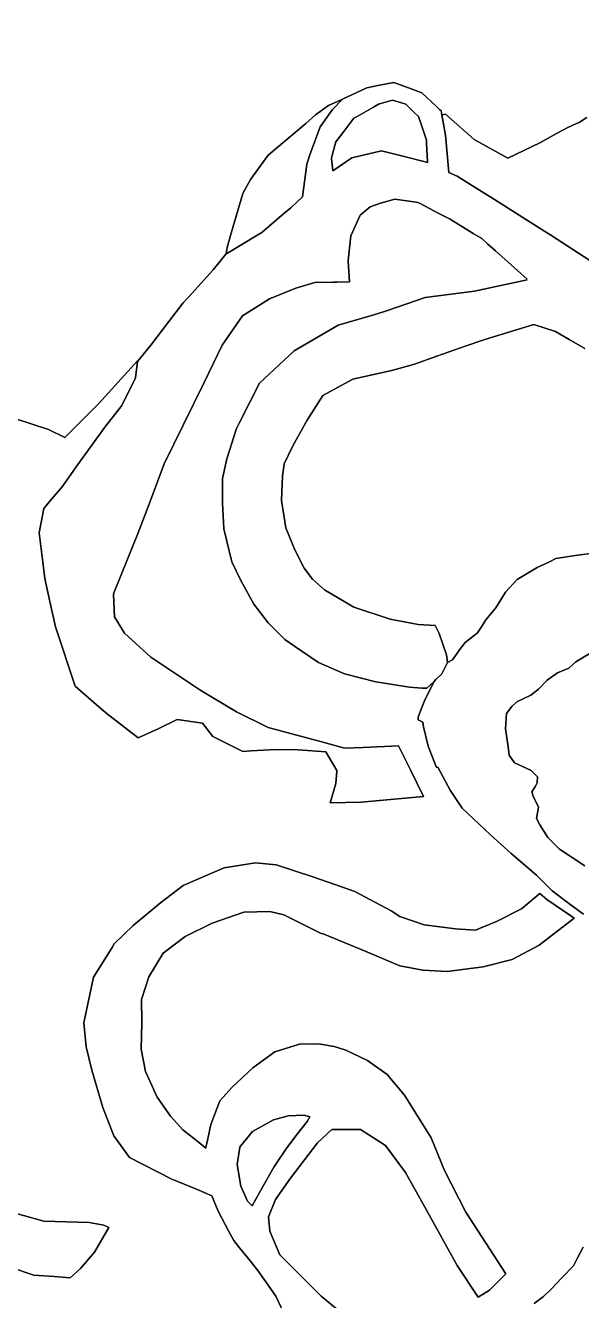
# Model space of a CAD drawing. Header units: inches. Extents: x 288635 to 1232953, y 676945 to 1655780.
# Drawn here: x 506323 to 517780, y 1330054 to 1356307 of the extents above; entities that cross this region are included whole.
import ezdxf

# ---------------------------------------------------------------- set-up
doc = ezdxf.new("R2010")
doc.units = ezdxf.units.IN
doc.header["$MEASUREMENT"] = 0
doc.layers.add('Images', color=7, linetype='Continuous')
picture_1 = doc.add_image_def('image5.jpg', size_in_pixel=(2644, 3704))
picture_2 = doc.add_image_def('image6.jpg', size_in_pixel=(2592, 3907))

msp = doc.modelspace()

# ---------------------------------------------------------------- linework, layer by layer
at = {"color": 1}
for points in [[(517887.8205, 1354412.7387), (517728.6605, 1354309.9623), (517674.0512, 1354286.1758), (517484.1425, 1354203.4564), (517395.3884, 1354153.9589), (517275.1836, 1354086.9217), (516919.6475, 1353889.4017), (516262.9744, 1353574.6073), (515570.9922, 1353962.2982), (515508.6058, 1354016.929), (515157.4138, 1354324.4621), (514976.0136, 1354483.3112), (514902.2124, 1354465.7014), (514886.9818, 1354547.7941), (514862.5667, 1354571.1776), (514783.4215, 1354646.9786), (514491.3209, 1354920.0292), (514267.687, 1355003.5847), (513913.4697, 1355135.9296), (513620.3308, 1355075.9694), (513354.6686, 1355021.6294), (512853.0701, 1354789.8439), (512829.1923, 1354778.8101), (512565.5606, 1354656.9876), (512300.869, 1354467.9222), (512096.1976, 1354288.2107), (511840.6899, 1354072.8559), (511325.8395, 1353638.9141), (510960.7138, 1353138.8506), (510798.9409, 1352850.4729), (510560.705, 1352029.6922), (510475.2358, 1351735.2301), (510456.0524, 1351615.2474), (510453.6672, 1351600.3288), (510189.6637, 1351273.4201), (509687.0874, 1350723.456), (509645.6694, 1350678.1328), (509570.8768, 1350598.2943), (509275.7852, 1350209.3099), (508903.2049, 1349723.9281), (508627.3562, 1349389.5413), (508625.7826, 1349387.8056), (508627.3562, 1349403.0222), (507825.5892, 1348518.6745), (507130.0907, 1347827.0301), (506799.3609, 1347985.7804), (506144.5158, 1348204.0621)], [(517845.9097, 1349659.3784), (517528.1338, 1349843.3539), (517242.6585, 1350008.6291), (516798.1576, 1350151.5044), (515784.9539, 1349843.3539), (515382.5072, 1349703.6155), (514797.9036, 1349500.6281), (514340.3103, 1349337.2019), (513869.7746, 1349203.9853), (513282.8318, 1349072.5802), (513067.5251, 1349024.3772), (512448.3989, 1348691.0015), (512125.535, 1348180.6682), (512100.0777, 1348135.2945), (511828.1045, 1347650.545), (511655.7191, 1347278.2247), (511621.8523, 1347028.4575), (511600.6856, 1346528.9232), (511685.3525, 1345965.8887), (511871.6195, 1345512.9212), (512062.1199, 1345136.1537), (512235.6869, 1344907.5533), (512485.4541, 1344687.4195), (513086.5886, 1344327.5855), (513840.1234, 1344086.285), (514415.8579, 1343976.2181), (514762.9919, 1343950.818), (514847.6588, 1343789.951), (515000.0591, 1343349.6835), (515021.2258, 1343188.8165), (514898.4589, 1342960.2161), (514779.5855, 1342838.2144), (514737.5919, 1342795.1157), (514593.6583, 1342663.8821), (514487.8247, 1342663.8821), (514233.8242, 1342680.8155), (513539.5562, 1342790.8824), (512896.0882, 1342960.2161), (512362.6871, 1343188.8165), (511998.6197, 1343438.5837), (511664.1857, 1343662.9508), (511321.2851, 1344010.0848), (511024.9511, 1344395.3189), (510762.4839, 1344877.9199), (510571.9836, 1345263.154), (510406.8832, 1345944.722), (510381.4832, 1346469.6564), (510381.4832, 1346981.8908), (510470.3834, 1347384.0582), (510671.6704, 1348011.5682), (510734.6283, 1348135.2945), (511146.6463, 1348945.002), (511861.0227, 1349611.7533), (512765.8995, 1350135.6294), (513450.0915, 1350338.7489), (513698.1322, 1350412.386), (513781.9015, 1350437.255), (514559.7781, 1350707.1305), (515575.7801, 1350834.1308), (516660.5643, 1351072.781), (516648.4175, 1351083.5896), (516660.5643, 1351086.2619), (516005.3669, 1351669.2765), (515843.0652, 1351813.6975), (515723.9374, 1351919.7011), (515546.8869, 1352027.6588), (515073.0611, 1352316.5769), (514838.7232, 1352439.3253), (514458.1292, 1352638.6841), (514406.3098, 1352665.8276), (514327.2347, 1352676.3709), (513930.0588, 1352729.3277), (513636.3707, 1352649.9525), (513422.0578, 1352570.5774), (513215.6824, 1352403.8895), (513025.182, 1351975.2637), (512969.6194, 1351467.2627), (512970.217, 1351459.2458), (512969.6194, 1351453.7818), (513001.4714, 1351026.4945), (512739.57, 1351022.2166), (512668.1702, 1351021.0504), (512286.993, 1351014.8243), (511896.2909, 1350901.4942), (511895.3708, 1350901.1127), (511353.8939, 1350676.5979), (510791.6532, 1350326.0243), (510374.9337, 1349724.096), (509996.5221, 1348940.2434), (509996.5177, 1348940.2344), (509581.3527, 1348092.1836), (509183.2799, 1347279.0468), (508896.5798, 1346528.1654), (508641.9094, 1345861.1716), (508438.6717, 1345353.0774), (508139.2, 1344604.3983), (508139.7332, 1344592.2504), (508139.2, 1344590.9174), (508159.4848, 1344128.7775), (508365.8602, 1343795.4019), (508906.8272, 1343297.9054), (509933.0824, 1342617.1779), (510601.7126, 1342218.6566), (510673.0315, 1342176.1486), (511323.9078, 1341853.3563), (512477.4934, 1341541.1474), (512895.5359, 1341424.7305), (513283.471, 1341442.2106), (514011.1979, 1341475.0014), (514253.511, 1340980.4848), (514523.4561, 1340429.5765), (513841.2692, 1340368.0679), (513238.613, 1340313.73), (512597.1974, 1340303.2149), (512720.0286, 1340702.4165), (512741.1953, 1340956.417), (512740.2067, 1340958.0347), (512741.1953, 1340969.8979), (512508.3615, 1341350.8987), (511943.9125, 1341394.3178), (511475.6108, 1341401.9139), (510975.6212, 1341371.794), (510804.4415, 1341361.482), (510180.0235, 1341668.3993), (509968.3564, 1341943.5665), (509449.7721, 1342017.65), (509058.188, 1341827.1496), (508645.4371, 1341636.6493), (508132.5444, 1342035.5658), (507978.6858, 1342155.2336), (507781.2404, 1342326.353), (507343.6845, 1342705.5681), (506941.0571, 1343924.2537), (506824.5892, 1344445.8271), (506719.2666, 1344917.4892), (506678.1454, 1345253.9353), (506603.8472, 1345861.83), (506698.0999, 1346364.5112), (506826.8199, 1346514.6845), (507079.1007, 1346809.0121), (507222.6648, 1347013.2371), (507400.0444, 1347265.5659), (507508.0478, 1347419.2046), (507954.9879, 1348035.5917), (508306.7698, 1348481.1821), (508592.5204, 1349052.6832), (508627.3562, 1349389.5413), (508903.2049, 1349723.9281), (509275.7852, 1350209.3099), (509570.8768, 1350598.2943), (509645.6694, 1350678.1328), (509687.0874, 1350723.456), (510189.6637, 1351273.4201), (510453.6672, 1351600.3288), (511109.7126, 1351995.7488), (511196.0256, 1352047.7725), (511649.1126, 1352436.1328), (511788.6934, 1352555.7736), (512032.1106, 1352778.024), (512058.425, 1352988.5389), (512116.7774, 1353455.3587), (512184.4873, 1353642.8632), (512391.9446, 1354217.3602), (512645.9451, 1354577.1943), (512853.0701, 1354789.8439), (513354.6686, 1355021.6294), (513620.3308, 1355075.9694), (513913.4697, 1355135.9296), (514267.687, 1355003.5847), (514491.3209, 1354920.0292), (514491.3209, 1354920.0292), (514783.4215, 1354646.9786), (514862.5667, 1354571.1776), (514886.9818, 1354547.7941), (514902.2124, 1354465.7014), (514979.9606, 1354046.6413), (515046.8456, 1353282.2406), (515215.9364, 1353207.9728), (515567.0306, 1352988.5389), (515843.0652, 1352816.0173), (515914.4378, 1352771.4094), (517001.8775, 1352080.8455), (517123.9007, 1352001.8305), (517970.2544, 1351453.7818)], [(517970.2544, 1351453.7818), (517123.9007, 1352001.8305), (517001.8775, 1352080.8455), (515914.4378, 1352771.4094), (515843.0652, 1352816.0173), (515567.0306, 1352988.5389), (515215.9364, 1353207.9728), (515046.8456, 1353282.2406), (514979.9606, 1354046.6413), (514902.2124, 1354465.7014), (514976.0136, 1354483.3112), (515157.4138, 1354324.4621), (515508.6058, 1354016.929), (515570.9922, 1353962.2982), (516262.9744, 1353574.6073), (516919.6475, 1353889.4017), (517275.1836, 1354086.9217), (517395.3884, 1354153.9589), (517484.1425, 1354203.4564), (517674.0512, 1354286.1758), (517728.6605, 1354309.9623), (517887.8205, 1354412.7387)], [(506144.5158, 1348204.0621), (506799.3609, 1347985.7804), (507130.0907, 1347827.0301), (507825.5892, 1348518.6745), (508627.3562, 1349403.0222), (508625.7826, 1349387.8056), (508627.3562, 1349389.5413), (508592.5204, 1349052.6832), (508306.7698, 1348481.1821), (507954.9879, 1348035.5917), (507508.0478, 1347419.2046), (507400.0444, 1347265.5659), (507222.6648, 1347013.2371), (507079.1007, 1346809.0121), (506826.8199, 1346514.6845), (506698.0999, 1346364.5112), (506603.8472, 1345861.83), (506678.1454, 1345253.9353), (506719.2666, 1344917.4892), (506824.5892, 1344445.8271), (506941.0571, 1343924.2537), (507343.6845, 1342705.5681), (507781.2404, 1342326.353), (507978.6858, 1342155.2336), (508132.5444, 1342035.5658), (508645.4371, 1341636.6493), (509058.188, 1341827.1496), (509449.7721, 1342017.65), (509968.3564, 1341943.5665), (510180.0235, 1341668.3993), (510804.4415, 1341361.482), (510975.6212, 1341371.794), (511475.6108, 1341401.9139), (511943.9125, 1341394.3178), (512508.3615, 1341350.8987), (512741.1953, 1340969.8979), (512740.2067, 1340958.0347), (512741.1953, 1340956.417), (512720.0286, 1340702.4165), (512597.1974, 1340303.2149), (513238.613, 1340313.73), (513841.2692, 1340368.0679), (514523.4561, 1340429.5765), (514253.511, 1340980.4848), (514011.1979, 1341475.0014), (513283.471, 1341442.2106), (512895.5359, 1341424.7305), (512477.4934, 1341541.1474), (511323.9078, 1341853.3563), (510673.0315, 1342176.1486), (510601.7126, 1342218.6566), (509933.0824, 1342617.1779), (508906.8272, 1343297.9054), (508365.8602, 1343795.4019), (508159.4848, 1344128.7775), (508139.2, 1344590.9174), (508139.7332, 1344592.2504), (508139.2, 1344604.3983), (508438.6717, 1345353.0774), (508641.9094, 1345861.1716), (508896.5798, 1346528.1654), (509183.2799, 1347279.0468), (509581.3527, 1348092.1836), (509996.5177, 1348940.2344), (509996.5221, 1348940.2434), (510374.9337, 1349724.096), (510791.6532, 1350326.0243), (511353.8939, 1350676.5979), (511895.3708, 1350901.1127), (511896.2909, 1350901.4942), (512286.993, 1351014.8243), (512668.1702, 1351021.0504), (512739.57, 1351022.2166), (513001.4714, 1351026.4945), (512969.6194, 1351453.7818), (512970.217, 1351459.2458), (512969.6194, 1351467.2627), (513025.182, 1351975.2637), (513215.6824, 1352403.8895), (513422.0578, 1352570.5774), (513636.3707, 1352649.9525), (513930.0588, 1352729.3277), (514327.2347, 1352676.3709), (514406.3098, 1352665.8276), (514458.1292, 1352638.6841), (514838.7232, 1352439.3253), (515073.0611, 1352316.5769), (515546.8869, 1352027.6588), (515723.9374, 1351919.7011), (515843.0652, 1351813.6975), (516005.3669, 1351669.2765), (516660.5643, 1351086.2619), (516648.4175, 1351083.5896), (516660.5643, 1351072.781), (515575.7801, 1350834.1308), (514559.7781, 1350707.1305), (513781.9015, 1350437.255), (513698.1322, 1350412.386), (513450.0915, 1350338.7489), (512765.8995, 1350135.6294), (511861.0227, 1349611.7533), (511146.6463, 1348945.002), (510734.6283, 1348135.2945), (510671.6704, 1348011.5682), (510470.3834, 1347384.0582), (510381.4832, 1346981.8908), (510381.4832, 1346469.6564), (510406.8832, 1345944.722), (510571.9836, 1345263.154), (510762.4839, 1344877.9199), (511024.9511, 1344395.3189), (511321.2851, 1344010.0848), (511664.1857, 1343662.9508), (511998.6197, 1343438.5837), (512362.6871, 1343188.8165), (512896.0882, 1342960.2161), (513539.5562, 1342790.8824), (514233.8242, 1342680.8155), (514487.8247, 1342663.8821), (514593.6583, 1342663.8821), (514737.5919, 1342795.1157), (514542.8582, 1342401.4149), (514462.4247, 1342198.2145), (514411.6246, 1342062.7476), (514411.6246, 1342007.7142), (514508.3513, 1341959.3961), (514525.9248, 1341868.0139), (514623.2917, 1341470.0797), (514792.6253, 1341029.8122), (514822.1288, 1341038.3505), (515072.0259, 1340559.9113), (515321.7931, 1340191.6105), (515905.9942, 1339645.5094), (516329.3284, 1339260.2753), (516850.0295, 1338811.5411), (517171.7634, 1338489.8071), (517535.8308, 1338214.6399), (517823.6981, 1338007.2062)], [(518060.7652, 1345446.246), (517658.5977, 1345395.4459), (517247.9636, 1345331.9458), (517120.9633, 1345264.2123), (516866.9628, 1345149.9121), (516452.0953, 1344900.1449), (516210.7948, 1344636.6194), (516011.8278, 1344319.1188), (515808.6274, 1344069.3516), (515702.7938, 1343904.2513), (515639.2937, 1343798.4177), (515385.2932, 1343603.684), (515287.9263, 1343480.9171), (515118.5927, 1343243.85), (515021.2258, 1343188.8165), (515000.0591, 1343349.6835), (514847.6588, 1343789.951), (514762.9919, 1343950.818), (514415.8579, 1343976.2181), (513840.1234, 1344086.285), (513086.5886, 1344327.5855), (512485.4541, 1344687.4195), (512235.6869, 1344907.5533), (512062.1199, 1345136.1537), (511871.6195, 1345512.9212), (511685.3525, 1345965.8887), (511600.6856, 1346528.9232), (511621.8523, 1347028.4575), (511655.7191, 1347278.2247), (511828.1045, 1347650.545), (512100.0777, 1348135.2945), (512125.535, 1348180.6682), (512448.3989, 1348691.0015), (513067.5251, 1349024.3772), (513282.8318, 1349072.5802), (513869.7746, 1349203.9853), (514340.3103, 1349337.2019), (514797.9036, 1349500.6281), (515382.5072, 1349703.6155), (515784.9539, 1349843.3539), (516798.1576, 1350151.5044), (517242.6585, 1350008.6291), (517528.1338, 1349843.3539), (517845.9097, 1349659.3784)], [(517849.0981, 1339006.2748), (517328.3971, 1339349.1755), (517082.8633, 1339590.476), (516921.9963, 1339848.7098), (516850.0295, 1339979.9434), (516892.3629, 1340212.7772), (516782.296, 1340437.1443), (516756.8959, 1340530.2779), (516828.8627, 1340644.5781), (516866.9628, 1340716.5449), (516871.1962, 1340839.3118), (516739.9626, 1340966.3121), (516536.7622, 1341063.6789), (516401.2952, 1341122.9457), (516286.995, 1341283.8127), (516270.0616, 1341457.3797), (516210.7948, 1341825.6805), (516236.1949, 1342138.9477), (516342.0284, 1342287.1147), (516443.6286, 1342380.2482), (516735.7292, 1342519.9485), (516892.3629, 1342642.7154), (517074.3966, 1342824.7491), (517281.8303, 1342981.3828), (517518.8975, 1343074.5163), (517662.8311, 1343206.8082), (517937.9983, 1343367.6752)], [(511638.8278, 1329807.2509), (511480.0775, 1330145.9183), (511371.9248, 1330300.4222), (511109.6601, 1330675.086), (510896.4163, 1330938.2379), (510733.4648, 1331139.327), (510612.2424, 1331288.9205), (510515.1231, 1331473.4472), (510294.7418, 1331892.1717), (510162.471, 1332212.0854), (509844.9704, 1332344.3773), (509339.3915, 1332549.5397), (509339.3818, 1332549.5436), (509339.3717, 1332549.5477), (508469.1343, 1332995.2536), (508146.342, 1333445.0462), (507914.0942, 1334027.703), (507692.0164, 1334796.3042), (507572.7726, 1335274.1439), (507521.9241, 1335773.3842), (507723.0078, 1336710.011), (508106.0778, 1337324.8147), (508151.6337, 1337397.9291), (508543.2178, 1337778.9298), (509104.1356, 1338244.5974), (509569.8032, 1338599.1398), (510077.8042, 1338816.0986), (510416.4715, 1338964.2656), (511062.0562, 1339064.8074), (511490.682, 1339022.474), (512263.9102, 1338768.3881), (512263.9137, 1338768.3869), (513107.9177, 1338472.5682), (513857.0899, 1338077.5413), (513857.0899, 1338077.5413), (514035.9788, 1337964.1386), (514538.6881, 1337789.5132), (515184.2728, 1337704.8464), (515597.0236, 1337678.388), (516041.5245, 1337863.5967), (516544.2338, 1338117.5972), (516919.9429, 1338435.0978), (517068.1099, 1338313.3893), (517556.9687, 1337976.7223), (517629.0276, 1337927.0968), (516909.3595, 1337371.4707), (516348.4417, 1337075.1368), (515750.4822, 1336926.9698), (515009.6474, 1336826.4279), (514506.9381, 1336858.178), (514035.9788, 1336948.1365), (513321.6024, 1337244.4704), (512455.1209, 1337600.7663), (512413.8458, 1337613.4663), (511647.2923, 1337996.2974), (511358.3901, 1338064.6804), (510818.639, 1338048.8054), (510167.7627, 1337826.5549), (509612.1366, 1337551.3877), (509162.344, 1337207.4287), (508866.0101, 1336715.3027), (508712.5515, 1336249.6351), (508717.8432, 1335778.6758), (508707.2598, 1335228.3414), (508797.2183, 1334767.9655), (509035.3438, 1334244.0894), (509310.511, 1333847.2137), (509564.5115, 1333566.7548), (509879.9957, 1333319.617), (510041.1014, 1333193.4132), (510040.7413, 1333204.5077), (510079.082, 1333382.7921), (510142.3415, 1333676.9486), (510325.2219, 1334164.6296), (510584.3024, 1334449.1102), (511005.9432, 1334845.351), (511463.1441, 1335175.5516), (511966.0651, 1335333.032), (512362.3059, 1335338.112), (512682.3466, 1335287.3119), (512921.1071, 1335206.0317), (513373.228, 1334992.6713), (513774.5488, 1334708.1907), (514135.2295, 1334281.4699), (514683.8706, 1333402.6281), (514953.1111, 1332732.0668), (515395.072, 1331873.545), (516223.1137, 1330603.5425), (515883.1488, 1330263.5777), (515649.0725, 1330126.0215), (515217.2717, 1330776.2628), (514577.1904, 1331929.4252), (514150.4695, 1332691.4267), (513744.0687, 1333245.1478), (513225.9077, 1333575.3484), (512631.5465, 1333575.3484), (512336.9059, 1333301.0279), (511783.1848, 1332574.5864), (511473.3042, 1332132.6256), (511331.0639, 1331777.0248), (511356.4639, 1331482.3843), (511564.7443, 1330994.7033), (512418.1861, 1330146.3416), (513002.3872, 1329663.7406)], [(513002.3872, 1329663.7406), (512418.1861, 1330146.3416), (511564.7443, 1330994.7033), (511356.4639, 1331482.3843), (511331.0639, 1331777.0248), (511473.3042, 1332132.6256), (511783.1848, 1332574.5864), (512336.9059, 1333301.0279), (512631.5465, 1333575.3484), (513225.9077, 1333575.3484), (513744.0687, 1333245.1478), (514150.4695, 1332691.4267), (514577.1904, 1331929.4252), (515217.2717, 1330776.2628), (515649.0725, 1330126.0215), (515883.1488, 1330263.5777), (516223.1137, 1330603.5425), (515395.072, 1331873.545), (514953.1111, 1332732.0668), (514683.8706, 1333402.6281), (514135.2295, 1334281.4699), (513774.5488, 1334708.1907), (513373.228, 1334992.6713), (512921.1071, 1335206.0317), (512682.3466, 1335287.3119), (512362.3059, 1335338.112), (511966.0651, 1335333.032), (511463.1441, 1335175.5516), (511005.9432, 1334845.351), (510584.3024, 1334449.1102), (510325.2219, 1334164.6296), (510142.3415, 1333676.9486), (510079.082, 1333382.7921), (510040.7413, 1333204.5077), (510041.1014, 1333193.4132), (509879.9957, 1333319.617), (509564.5115, 1333566.7548), (509310.511, 1333847.2137), (509035.3438, 1334244.0894), (508797.2183, 1334767.9655), (508707.2598, 1335228.3414), (508717.8432, 1335778.6758), (508712.5515, 1336249.6351), (508866.0101, 1336715.3027), (509162.344, 1337207.4287), (509612.1366, 1337551.3877), (510167.7627, 1337826.5549), (510818.639, 1338048.8054), (511358.3901, 1338064.6804), (511647.2923, 1337996.2974), (512413.8458, 1337613.4663), (512455.1209, 1337600.7663), (513321.6024, 1337244.4704), (514035.9788, 1336948.1365), (514506.9381, 1336858.178), (515009.6474, 1336826.4279), (515750.4822, 1336926.9698), (516348.4417, 1337075.1368), (516909.3595, 1337371.4707), (517629.0276, 1337927.0968), (517556.9687, 1337976.7223), (517068.1099, 1338313.3893), (516919.9429, 1338435.0978), (516544.2338, 1338117.5972), (516041.5245, 1337863.5967), (515597.0236, 1337678.388), (515184.2728, 1337704.8464), (514538.6881, 1337789.5132), (514035.9788, 1337964.1386), (513857.0899, 1338077.5413), (513107.9177, 1338472.5682), (512263.9137, 1338768.3869), (512263.9102, 1338768.3881), (511490.682, 1339022.474), (511062.0562, 1339064.8074), (510416.4715, 1338964.2656), (510077.8042, 1338816.0986), (509569.8032, 1338599.1398), (509104.1356, 1338244.5974), (508543.2178, 1337778.9298), (508151.6337, 1337397.9291), (508106.0778, 1337324.8147), (507723.0078, 1336710.011), (507521.9241, 1335773.3842), (507572.7726, 1335274.1439), (507692.0164, 1334796.3042), (507914.0942, 1334027.703), (508146.342, 1333445.0462), (508469.1343, 1332995.2536), (509339.3717, 1332549.5477), (509339.3818, 1332549.5436), (509339.3915, 1332549.5397), (509844.9704, 1332344.3773), (510162.471, 1332212.0854), (510294.7418, 1331892.1717), (510515.1231, 1331473.4472), (510612.2424, 1331288.9205), (510733.4648, 1331139.327), (510896.4163, 1330938.2379), (511109.6601, 1330675.086), (511371.9248, 1330300.4222), (511480.0775, 1330145.9183), (511638.8278, 1329807.2509)], [(506156.3503, 1331838.1437), (506699.9114, 1331685.7434), (507634.6333, 1331660.3434), (507934.3539, 1331604.4633), (508041.0341, 1331558.7432), (507743.7429, 1331047.4347), (507453.6746, 1330713.1458), (507453.6746, 1330713.1458), (507243.4725, 1330517.3411), (506913.2718, 1330547.8211), (506496.711, 1330573.2212), (506009.03, 1330740.8615)], [(506009.03, 1330740.8615), (506496.711, 1330573.2212), (506913.2718, 1330547.8211), (507243.4725, 1330517.3411), (507453.6746, 1330713.1458), (507743.7429, 1331047.4347), (508041.0341, 1331558.7432), (507934.3539, 1331604.4633), (507634.6333, 1331660.3434), (506699.9114, 1331685.7434), (506156.3503, 1331838.1437)], [(517810.998, 1331149.1924), (517692.4645, 1330916.3586), (517616.2643, 1330768.1917), (517370.7305, 1330518.4245), (517163.2967, 1330294.0574), (516993.9631, 1330137.4237), (516803.4627, 1329993.4901)]]:
    msp.add_lwpolyline(points, dxfattribs=at)
for points in [[(511109.7126, 1351995.7488), (510453.6672, 1351600.3288), (510456.0524, 1351615.2474), (510475.2358, 1351735.2301), (510560.705, 1352029.6922), (510798.9409, 1352850.4729), (510960.7138, 1353138.8506), (511325.8395, 1353638.9141), (511840.6899, 1354072.8559), (512096.1976, 1354288.2107), (512300.869, 1354467.9222), (512565.5606, 1354656.9876), (512829.1923, 1354778.8101), (512853.0701, 1354789.8439), (512645.9451, 1354577.1943), (512391.9446, 1354217.3602), (512184.4873, 1353642.8632), (512116.7774, 1353455.3587), (512058.425, 1352988.5389), (512032.1106, 1352778.024), (511788.6934, 1352555.7736), (511649.1126, 1352436.1328), (511196.0256, 1352047.7725), (511109.7126, 1351995.7488)], [(512624.7784, 1353571.7756), (512654.1982, 1353315.0821), (513048.9946, 1353581.036), (513660.1833, 1353723.9113), (514150.3885, 1353606.0735), (514530.1313, 1353506.4522), (514603.8657, 1353487.1088), (514603.2156, 1353500.7602), (514603.8657, 1353500.5897), (514585.7332, 1353881.3718), (514582.699, 1353945.0905), (514487.4627, 1354237.1485), (514423.9487, 1354431.9249), (514334.018, 1354518.2584), (514159.3648, 1354685.9254), (514070.2432, 1354713.3475), (513884.1976, 1354770.5922), (513786.2814, 1354741.58), (513598.447, 1354685.9254), (513490.1623, 1354625.0152), (513154.6103, 1354436.2672), (513090.446, 1354400.1748), (512861.3779, 1354099.1139), (512720.0286, 1353913.3405), (512624.7784, 1353585.2565), (512625.8861, 1353575.5912), (512624.7784, 1353571.7756)], [(514585.7332, 1353881.3718), (514603.8657, 1353500.5897), (514603.2156, 1353500.7602), (514603.8657, 1353487.1088), (514530.1313, 1353506.4522), (514150.3885, 1353606.0735), (513660.1833, 1353723.9113), (513048.9946, 1353581.036), (512654.1982, 1353315.0821), (512624.7784, 1353571.7756), (512625.8861, 1353575.5912), (512624.7784, 1353585.2565), (512720.0286, 1353913.3405), (512861.3779, 1354099.1139), (513090.446, 1354400.1748), (513154.6103, 1354436.2672), (513490.1623, 1354625.0152), (513598.447, 1354685.9254), (513786.2814, 1354741.58), (513884.1976, 1354770.5922), (514070.2432, 1354713.3475), (514159.3648, 1354685.9254), (514334.018, 1354518.2584), (514423.9487, 1354431.9249), (514487.4627, 1354237.1485), (514582.699, 1353945.0905), (514585.7332, 1353881.3718)], [(510895.9998, 1332097.6476), (510991.25, 1332002.3974), (511145.767, 1332277.5646), (511437.8676, 1332798.2656), (511467.243, 1332841.5317), (511710.9181, 1333200.4331), (511918.3519, 1333477.717), (512130.0189, 1333742.3009), (512182.9357, 1333833.3177), (512066.5188, 1333873.5345), (511732.0848, 1333854.4844), (511431.5176, 1333774.0509), (510997.6, 1333536.9838), (510754.5658, 1333230.2029), (510739.3662, 1333211.0165), (510686.4494, 1332851.1824), (510758.4162, 1332408.7982), (510895.9998, 1332097.6476)], [(511145.767, 1332277.5646), (510991.25, 1332002.3974), (510895.9998, 1332097.6476), (510758.4162, 1332408.7982), (510686.4494, 1332851.1824), (510739.3662, 1333211.0165), (510754.5658, 1333230.2029), (510997.6, 1333536.9838), (511431.5176, 1333774.0509), (511732.0848, 1333854.4844), (512066.5188, 1333873.5345), (512182.9357, 1333833.3177), (512130.0189, 1333742.3009), (511918.3519, 1333477.717), (511710.9181, 1333200.4331), (511467.243, 1332841.5317), (511437.8676, 1332798.2656), (511145.767, 1332277.5646)]]:
    msp.add_lwpolyline(points, close=True, dxfattribs=at)
at = {"color": 1, "ltscale": 3}
for points in [[(517823.6981, 1338007.2062), (517535.8308, 1338214.6399), (517171.7634, 1338489.8071), (516850.0295, 1338811.5411), (516329.3284, 1339260.2753), (515905.9942, 1339645.5094), (515321.7931, 1340191.6105), (515072.0259, 1340559.9113), (514822.1288, 1341038.3505), (514792.6253, 1341029.8122), (514623.2917, 1341470.0797), (514525.9248, 1341868.0139), (514508.3513, 1341959.3961), (514411.6246, 1342007.7142), (514411.6246, 1342062.7476), (514462.4247, 1342198.2145), (514542.8582, 1342401.4149), (514737.5919, 1342795.1157), (514779.5855, 1342838.2144), (514898.4589, 1342960.2161), (515021.2258, 1343188.8165), (515118.5927, 1343243.85), (515287.9263, 1343480.9171), (515385.2932, 1343603.684), (515639.2937, 1343798.4177), (515702.7938, 1343904.2513), (515808.6274, 1344069.3516), (516011.8278, 1344319.1188), (516210.7948, 1344636.6194), (516452.0953, 1344900.1449), (516866.9628, 1345149.9121), (517120.9633, 1345264.2123), (517247.9636, 1345331.9458), (517658.5977, 1345395.4459), (518060.7652, 1345446.246)], [(517937.9983, 1343367.6752), (517662.8311, 1343206.8082), (517518.8975, 1343074.5163), (517281.8303, 1342981.3828), (517074.3966, 1342824.7491), (516892.3629, 1342642.7154), (516735.7292, 1342519.9485), (516443.6286, 1342380.2482), (516342.0284, 1342287.1147), (516236.1949, 1342138.9477), (516210.7948, 1341825.6805), (516270.0616, 1341457.3797), (516286.995, 1341283.8127), (516401.2952, 1341122.9457), (516536.7622, 1341063.6789), (516739.9626, 1340966.3121), (516871.1962, 1340839.3118), (516866.9628, 1340716.5449), (516828.8627, 1340644.5781), (516756.8959, 1340530.2779), (516782.296, 1340437.1443), (516892.3629, 1340212.7772), (516850.0295, 1339979.9434), (516921.9963, 1339848.7098), (517082.8633, 1339590.476), (517328.3971, 1339349.1755), (517849.0981, 1339006.2748)], [(516803.4627, 1329993.4901), (516993.9631, 1330137.4237), (517163.2967, 1330294.0574), (517370.7305, 1330518.4245), (517616.2643, 1330768.1917), (517692.4645, 1330916.3586), (517810.998, 1331149.1924)]]:
    msp.add_lwpolyline(points, dxfattribs=at)

# ---------------------------------------------------------------- pictures from other files: only their frames are drawn
at = {"layer": 'Images'}
image = msp.add_image(picture_1, insert=(488564.8439, 1327527.3731), size_in_units=(43695.7232, 61213.6758), rotation=-22.17094651, dxfattribs=at)
image.dxf.flags = 7
image = msp.add_image(picture_2, insert=(463037.5219, 1275868.6976), size_in_units=(43026.9717, 64855.8558), rotation=-30.719241845, dxfattribs=at)
image.dxf.flags = 7

doc.saveas('drawing.dxf')
